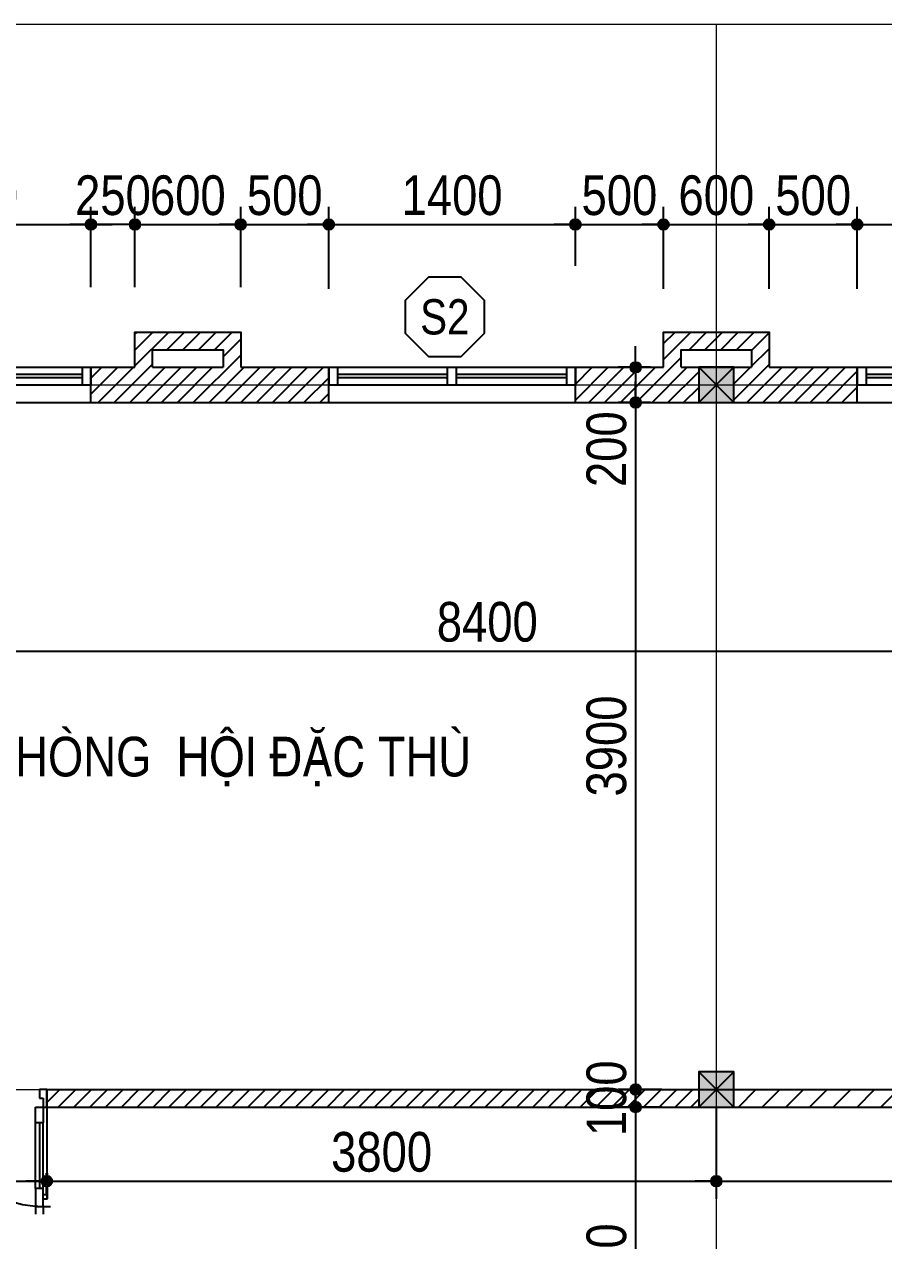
# Model space of a CAD drawing. Header units: millimetres. Extents: x 159 to 40204, y 182 to 23522.
# Drawn here: x 24959 to 29837, y 16616 to 23522 of the extents above; entities that cross this region are included whole.
import ezdxf
from ezdxf.enums import TextEntityAlignment as Align

# ---------------------------------------------------------------- set-up
doc = ezdxf.new("R2010")
doc.units = ezdxf.units.MM
doc.linetypes.add('ACAD_ISO10W100', pattern=[18, 12, -3, 0, -3])
for name, color, linetype in [('009', 251, 'Continuous'), ('DIM', 1, 'Continuous'), ('DOOR', 20, 'Continuous'), ('MEDIUM', 2, 'Continuous'), ('TAGS', 60, 'Continuous'), ('TEXT', 7, 'Continuous'), ('TUONG', 131, 'Continuous'), ('WALL', 4, 'Continuous')]:
    doc.layers.add(name, color=color, linetype=linetype)
doc.layers.add('TRUC', color=24, linetype='Continuous', lineweight=0)
doc.styles.add('1', font='', dxfattribs={"height": 250})
doc.styles.add('HEL-CONDENSE', font='')
doc.styles.add('VNI-HELVE-CONDENSEN', font='')
doc.styles.get('1').set_extended_font_data('VNI-Helve-Condense')
doc.styles.get('HEL-CONDENSE').set_extended_font_data('VNI-Helve-Condense')
doc.styles.get('VNI-HELVE-CONDENSEN').set_extended_font_data('VNI-Helve-Condense')
doc.dimstyles.new('D100', dxfattribs={"dimtxt": 225, "dimasz": 1.2, "dimexe": 100, "dimexo": 0, "dimgap": 50, "dimtad": 1, "dimdec": 0, "dimzin": 13, "dimdsep": 46, "dimtxsty": 'HEL-CONDENSE', "dimblk": 'D50', "dimcen": 0, "dimclrd": 1, "dimclre": 1, "dimclrt": 7, "dimadec": 0, "dimazin": 0, "dimtfac": 1, "dimtdec": 0, "dimtmove": 0, "dimatfit": 3, "dimldrblk": 'D50', "dimfxl": 1, "dimtolj": 1, "dimtzin": 13, "dimarcsym": 0})

# ---------------------------------------------------------------- blocks, each defined once
blk = doc.blocks.new('s11')
at = {"layer": 'DOOR'}
for p, q in [((0, 0), (0, -100)), ((1400, 0), (0, 0)), ((50, 0), (50, -100)), ((1350, 0), (1350, -100)), ((1400, 0), (1400, -100)), ((1400, -100), (0, -100))]:
    blk.add_line(p, q, dxfattribs=at)
at = {"layer": 'DOOR', "linetype": 'ByBlock', "lineweight": -2}
for p, q in [((675, -100), (675, 0)), ((725, -100), (725, 0))]:
    blk.add_line(p, q, dxfattribs=at)
at = {"layer": 'DOOR', "color": 251}
for p, q in [((50, -40), (675, -40)), ((50, -60), (675, -60)), ((725, -40), (1350, -40)), ((725, -60), (1350, -60))]:
    blk.add_line(p, q, dxfattribs=at)
blk = doc.blocks.new('A$C225A2996')
at = {"layer": 'WALL'}
blk.add_hatch(color=4, dxfattribs=at).paths.add_polyline_path([(531.4, 81.6), (731.4, 81.6), (731.4, 281.6), (531.4, 281.6)])
at = {"layer": 'WALL', "color": 4}
for p, q in [((531.4, 281.6), (731.4, 81.6)), ((531.4, 81.6), (731.4, 281.6))]:
    blk.add_line(p, q, dxfattribs=at)
blk.add_lwpolyline([(531.4, 81.6), (731.4, 81.6), (731.4, 281.6), (531.4, 281.6)], close=True, dxfattribs=at)
blk = doc.blocks.new('KH-CUADI')
at = {"layer": 'TAGS'}
blk.add_lwpolyline([(-124.3, 300), (-300, 124.3), (-300, -124.3), (-124.3, -300), (124.3, -300), (300, -124.3), (300, 124.3), (124.3, 300)], close=True, dxfattribs=at)
at = {"layer": 'TAGS', "style": 'VNI-HELVE-CONDENSEN'}
blk.add_attdef('D', text='', height=300, dxfattribs=at).set_placement((0, 0), align=Align.MIDDLE)
blk = doc.blocks.new('A$C48B57989')
at = {"layer": 'DOOR'}
for p, q in [((-446, 752.5), (-403.1, 752.5)), ((-446, 652.5), (-446, 752.5)), ((-403.1, 702.5), (-424.6, 702.5)), ((-424.6, 702.5), (-424.6, 652.5)), ((-403.1, 752.5), (-403.1, 702.5)), ((711.1, 752.5), (711.1, 702.5)), ((754, 752.5), (711.1, 752.5)), ((711.1, 702.5), (732.6, 702.5)), ((732.6, 702.5), (732.6, 652.5)), ((754, 652.5), (754, 752.5)), ((-424.6, 652.5), (-446, 652.5)), ((-381.7, 666.8), (-424.6, 666.8)), ((-424.6, 666.8), (-424.6, 563.9)), ((-381.7, 563.9), (-381.7, 666.8)), ((689.7, 563.9), (689.7, 652.5)), ((689.7, 652.5), (732.6, 652.5)), ((732.6, 652.5), (754, 652.5)), ((732.6, 652.5), (732.6, 563.9)), ((-424.6, 563.9), (-381.7, 563.9)), ((-424.6, 171.4), (-424.6, 563.9)), ((-403.1, 563.9), (-403.1, 191)), ((-381.7, 191), (-381.7, 563.9)), ((689.7, 191), (689.7, 563.9)), ((732.6, 563.9), (689.7, 563.9)), ((711.1, 563.9), (711.1, 191)), ((732.6, 171.4), (732.6, 563.9)), ((-448.8, 131.8), (-448.8, 277.2)), ((-443.9, 277.2), (-448.8, 277.2)), ((-443.9, 156), (-443.9, 277.2)), ((752, 156), (752, 277.2)), ((752, 277.2), (756.8, 277.2)), ((756.8, 131.8), (756.8, 277.2)), ((-424.6, 156), (-443.9, 156)), ((-424.6, 191), (-381.7, 191)), ((-424.6, 88.2), (-424.6, 191)), ((-424.6, 131.8), (-424.6, 156)), ((-381.7, 191), (-381.7, 88.2)), ((732.6, 191), (689.7, 191)), ((689.7, 191), (689.7, 88.2)), ((732.6, 88.2), (732.6, 191)), ((732.6, 131.8), (732.6, 156)), ((732.6, 156), (752, 156)), ((-424.6, 88.2), (-467.4, 88.2)), ((-424.6, 131.8), (-448.8, 131.8)), ((-424.6, 88.2), (-424.6, 45.3)), ((-381.7, 88.2), (-424.6, 88.2)), ((-381.7, 88.2), (-381.7, 45.3)), ((689.7, 88.2), (689.7, 45.3)), ((689.7, 88.2), (732.6, 88.2)), ((732.6, 131.8), (756.8, 131.8)), ((732.6, 88.2), (732.6, 45.3)), ((732.6, 88.2), (775.4, 88.2))]:
    blk.add_line(p, q, dxfattribs=at)
at = {"layer": 'DOOR', "color": 251}
for centre, major_axis, start_param, end_param in [((-424.6, 666.8), (409.1, 409.1), 3.926991, 5.497787), ((732.6, 666.8), (-409.1, 409.1), 0.785398, 2.356194)]:
    blk.add_ellipse(centre, major_axis=major_axis, ratio=1, start_param=start_param, end_param=end_param, dxfattribs=at)
blk = doc.blocks.new('D50')
at = {"layer": 'DIM'}
blk.add_hatch(color=256, dxfattribs=at).paths.add_polyline_path([(25, 0, 1), (-25, 0, 1)])
blk.add_line((25, 0), (100, 0), dxfattribs=at)
blk.add_circle((0, 0), 25, dxfattribs=at)
blk = doc.blocks.new('*D372')
at = {"layer": 'DEFPOINTS', "color": 0, "transparency": 16777216}
for p in [(26187.4, 22385), (25587.4, 22029.6), (26187.4, 22029.6)]:
    blk.add_point(p, dxfattribs=at)
at = {"layer": 'DIM', "color": 1, "lineweight": -2, "transparency": 16777216}
for p, q in [((25587.4, 22029.6), (25587.4, 22485)), ((26187.4, 22029.6), (26187.4, 22485)), ((25588.6, 22385), (26186.2, 22385))]:
    blk.add_line(p, q, dxfattribs=at)
at = {"layer": 'DIM', "color": 1, "lineweight": -2, "transparency": 16777216, "xscale": 1.199999999999999, "yscale": 1.199999999999999, "zscale": 1.199999999999999, "rotation": 180}
blk.add_blockref('D50', (25587.4, 22385), dxfattribs=at)
at = {"layer": 'DIM', "color": 1, "lineweight": -2, "transparency": 16777216, "xscale": 1.199999999999999, "yscale": 1.199999999999999, "zscale": 1.199999999999999}
blk.add_blockref('D50', (26187.4, 22385), dxfattribs=at)
at = {"layer": 'DIM', "color": 7, "transparency": 16777216, "insert": (25887.4, 22549.9), "char_height": 225, "attachment_point": 5, "style": 'HEL-CONDENSE'}
blk.add_mtext('\\A1;600', dxfattribs=at)
blk = doc.blocks.new('*D373')
at = {"layer": 'DEFPOINTS', "color": 0, "transparency": 16777216}
for p in [(26687.4, 22385), (26187.4, 22029.6), (26687.4, 22020.2)]:
    blk.add_point(p, dxfattribs=at)
at = {"layer": 'DIM', "color": 1, "lineweight": -2, "transparency": 16777216}
for p, q in [((26187.4, 22029.6), (26187.4, 22485)), ((26687.4, 22020.2), (26687.4, 22485)), ((26188.6, 22385), (26686.2, 22385))]:
    blk.add_line(p, q, dxfattribs=at)
at = {"layer": 'DIM', "color": 1, "lineweight": -2, "transparency": 16777216, "xscale": 1.199999999999999, "yscale": 1.199999999999999, "zscale": 1.199999999999999, "rotation": 180}
blk.add_blockref('D50', (26187.4, 22385), dxfattribs=at)
at = {"layer": 'DIM', "color": 1, "lineweight": -2, "transparency": 16777216, "xscale": 1.199999999999999, "yscale": 1.199999999999999, "zscale": 1.199999999999999}
blk.add_blockref('D50', (26687.4, 22385), dxfattribs=at)
at = {"layer": 'DIM', "color": 7, "transparency": 16777216, "insert": (26437.4, 22549.9), "char_height": 225, "attachment_point": 5, "style": 'HEL-CONDENSE'}
blk.add_mtext('\\A1;500', dxfattribs=at)
blk = doc.blocks.new('*D374')
at = {"layer": 'DEFPOINTS', "color": 0, "transparency": 16777216}
for p in [(29187.4, 22385), (28587.4, 22020.2), (29187.4, 22020.2)]:
    blk.add_point(p, dxfattribs=at)
at = {"layer": 'DIM', "color": 1, "lineweight": -2, "transparency": 16777216}
for p, q in [((28587.4, 22020.2), (28587.4, 22485)), ((29187.4, 22020.2), (29187.4, 22485)), ((28588.6, 22385), (29186.2, 22385))]:
    blk.add_line(p, q, dxfattribs=at)
at = {"layer": 'DIM', "color": 1, "lineweight": -2, "transparency": 16777216, "xscale": 1.199999999999999, "yscale": 1.199999999999999, "zscale": 1.199999999999999, "rotation": 180}
blk.add_blockref('D50', (28587.4, 22385), dxfattribs=at)
at = {"layer": 'DIM', "color": 1, "lineweight": -2, "transparency": 16777216, "xscale": 1.199999999999999, "yscale": 1.199999999999999, "zscale": 1.199999999999999}
blk.add_blockref('D50', (29187.4, 22385), dxfattribs=at)
at = {"layer": 'DIM', "color": 7, "transparency": 16777216, "insert": (28887.4, 22549.9), "char_height": 225, "attachment_point": 5, "style": 'HEL-CONDENSE'}
blk.add_mtext('\\A1;600', dxfattribs=at)
blk = doc.blocks.new('*D375')
at = {"layer": 'DEFPOINTS', "color": 0, "transparency": 16777216}
for p in [(29687.4, 22385), (29187.4, 22020.2), (29687.4, 22020.2)]:
    blk.add_point(p, dxfattribs=at)
at = {"layer": 'DIM', "color": 1, "lineweight": -2, "transparency": 16777216}
for p, q in [((29187.4, 22020.2), (29187.4, 22485)), ((29687.4, 22020.2), (29687.4, 22485)), ((29188.6, 22385), (29686.2, 22385))]:
    blk.add_line(p, q, dxfattribs=at)
at = {"layer": 'DIM', "color": 1, "lineweight": -2, "transparency": 16777216, "xscale": 1.199999999999999, "yscale": 1.199999999999999, "zscale": 1.199999999999999, "rotation": 180}
blk.add_blockref('D50', (29187.4, 22385), dxfattribs=at)
at = {"layer": 'DIM', "color": 1, "lineweight": -2, "transparency": 16777216, "xscale": 1.199999999999999, "yscale": 1.199999999999999, "zscale": 1.199999999999999}
blk.add_blockref('D50', (29687.4, 22385), dxfattribs=at)
at = {"layer": 'DIM', "color": 7, "transparency": 16777216, "insert": (29437.4, 22549.9), "char_height": 225, "attachment_point": 5, "style": 'HEL-CONDENSE'}
blk.add_mtext('\\A1;500', dxfattribs=at)
blk = doc.blocks.new('*D246')
at = {"layer": 'DEFPOINTS', "color": 0, "transparency": 16777216}
for p in [(28513, 21574.4), (28429.5, 21374.4), (28513, 21374.4)]:
    blk.add_point(p, dxfattribs=at)
at = {"layer": 'DIM', "color": 1, "lineweight": -2, "transparency": 16777216}
for p, q in [((28513, 21574.4), (28329.5, 21574.4)), ((28429.5, 21573.2), (28429.5, 21375.6)), ((28513, 21374.4), (28329.5, 21374.4)), ((28429.5, 21374.4), (28429.5, 20846))]:
    blk.add_line(p, q, dxfattribs=at)
at = {"layer": 'DIM', "color": 1, "lineweight": -2, "transparency": 16777216, "xscale": 1.199999999999999, "yscale": 1.199999999999999, "zscale": 1.199999999999999}
for p, rotation in [((28429.5, 21574.4), 90), ((28429.5, 21374.4), 270)]:
    blk.add_blockref('D50', p, dxfattribs=dict(at, rotation=rotation))
at = {"layer": 'DIM', "color": 7, "transparency": 16777216, "insert": (28264.6, 21109.6), "char_height": 225, "attachment_point": 5, "rotation": 90, "style": 'HEL-CONDENSE'}
blk.add_mtext('\\A1;200', dxfattribs=at)
blk = doc.blocks.new('*D247')
at = {"layer": 'DEFPOINTS', "color": 0, "transparency": 16777216}
for p in [(28513, 21374.4), (28429.5, 17474.4), (28578.2, 17474.4)]:
    blk.add_point(p, dxfattribs=at)
at = {"layer": 'DIM', "color": 1, "lineweight": -2, "transparency": 16777216}
for p, q in [((28513, 21374.4), (28329.5, 21374.4)), ((28429.5, 21373.2), (28429.5, 17475.6)), ((28578.2, 17474.4), (28329.5, 17474.4))]:
    blk.add_line(p, q, dxfattribs=at)
at = {"layer": 'DIM', "color": 1, "lineweight": -2, "transparency": 16777216, "xscale": 1.199999999999999, "yscale": 1.199999999999999, "zscale": 1.199999999999999}
for p, rotation in [((28429.5, 21374.4), 90), ((28429.5, 17474.4), 270)]:
    blk.add_blockref('D50', p, dxfattribs=dict(at, rotation=rotation))
at = {"layer": 'DIM', "color": 7, "transparency": 16777216, "insert": (28264.6, 19424.4), "char_height": 225, "attachment_point": 5, "rotation": 90, "style": 'HEL-CONDENSE'}
blk.add_mtext('\\A1;3900', dxfattribs=at)
blk = doc.blocks.new('*D248')
at = {"layer": 'DEFPOINTS', "color": 0, "transparency": 16777216}
for p in [(28578.2, 17474.4), (28429.5, 17374.4), (28578.2, 17374.4)]:
    blk.add_point(p, dxfattribs=at)
at = {"layer": 'DIM', "color": 1, "lineweight": -2, "transparency": 16777216}
for p, q in [((28578.2, 17474.4), (28329.5, 17474.4)), ((28429.5, 17475.6), (28429.5, 17476.8)), ((28429.5, 17474.4), (28429.5, 17374.4)), ((28578.2, 17374.4), (28329.5, 17374.4)), ((28429.5, 17373.2), (28429.5, 17372))]:
    blk.add_line(p, q, dxfattribs=at)
at = {"layer": 'DIM', "color": 1, "lineweight": -2, "transparency": 16777216, "xscale": 1.199999999999999, "yscale": 1.199999999999999, "zscale": 1.199999999999999}
for p, rotation in [((28429.5, 17474.4), 270), ((28429.5, 17374.4), 90)]:
    blk.add_blockref('D50', p, dxfattribs=dict(at, rotation=rotation))
at = {"layer": 'DIM', "color": 7, "transparency": 16777216, "insert": (28264.6, 17424.4), "char_height": 225, "attachment_point": 5, "rotation": 90, "style": 'HEL-CONDENSE'}
blk.add_mtext('\\A1;100', dxfattribs=at)
blk = doc.blocks.new('*D249')
at = {"layer": 'DEFPOINTS', "color": 0, "transparency": 16777216}
for p in [(28578.2, 17374.4), (28429.5, 15574.4), (28578.2, 15574.4)]:
    blk.add_point(p, dxfattribs=at)
at = {"layer": 'DIM', "color": 1, "lineweight": -2, "transparency": 16777216}
for p, q in [((28578.2, 17374.4), (28329.5, 17374.4)), ((28429.5, 17373.2), (28429.5, 15575.6)), ((28578.2, 15574.4), (28329.5, 15574.4))]:
    blk.add_line(p, q, dxfattribs=at)
at = {"layer": 'DIM', "color": 1, "lineweight": -2, "transparency": 16777216, "xscale": 1.199999999999999, "yscale": 1.199999999999999, "zscale": 1.199999999999999}
for p, rotation in [((28429.5, 17374.4), 90), ((28429.5, 15574.4), 270)]:
    blk.add_blockref('D50', p, dxfattribs=dict(at, rotation=rotation))
at = {"layer": 'DIM', "color": 7, "transparency": 16777216, "insert": (28264.6, 16427.5), "char_height": 225, "attachment_point": 5, "rotation": 90, "style": 'HEL-CONDENSE'}
blk.add_mtext('\\A1;1800', dxfattribs=at)
blk = doc.blocks.new('*D298')
at = {"layer": 'DEFPOINTS', "color": 0, "linetype": 'Continuous', "transparency": 16777216}
for p in [(23887.4, 17374.4), (25087.4, 17374.4), (25087.4, 16953.8)]:
    blk.add_point(p, dxfattribs=at)
at = {"layer": 'DIM', "color": 1, "linetype": 'Continuous', "lineweight": -2, "transparency": 16777216}
for p, q in [((23887.4, 17374.4), (23887.4, 16853.8)), ((25087.4, 17374.4), (25087.4, 16853.8)), ((23888.6, 16953.8), (25086.2, 16953.8))]:
    blk.add_line(p, q, dxfattribs=at)
at = {"layer": 'DIM', "color": 1, "linetype": 'Continuous', "lineweight": -2, "transparency": 16777216, "xscale": 1.199999999999999, "yscale": 1.199999999999999, "zscale": 1.199999999999999, "rotation": 180}
blk.add_blockref('D50', (23887.4, 16953.8), dxfattribs=at)
at = {"layer": 'DIM', "color": 1, "linetype": 'Continuous', "lineweight": -2, "transparency": 16777216, "xscale": 1.199999999999999, "yscale": 1.199999999999999, "zscale": 1.199999999999999}
blk.add_blockref('D50', (25087.4, 16953.8), dxfattribs=at)
at = {"layer": 'DIM', "color": 7, "linetype": 'Continuous', "transparency": 16777216, "insert": (24487.4, 17118.7), "char_height": 225, "attachment_point": 5, "style": 'HEL-CONDENSE'}
blk.add_mtext('\\A1;1200', dxfattribs=at)
blk = doc.blocks.new('*D299')
at = {"layer": 'DEFPOINTS', "color": 0, "linetype": 'Continuous', "transparency": 16777216}
for p in [(25087.4, 17374.4), (28887.4, 17374.4), (28887.4, 16953.8)]:
    blk.add_point(p, dxfattribs=at)
at = {"layer": 'DIM', "color": 1, "linetype": 'Continuous', "lineweight": -2, "transparency": 16777216}
for p, q in [((25087.4, 17374.4), (25087.4, 16853.8)), ((28887.4, 17374.4), (28887.4, 16853.8)), ((25088.6, 16953.8), (28886.2, 16953.8))]:
    blk.add_line(p, q, dxfattribs=at)
at = {"layer": 'DIM', "color": 1, "linetype": 'Continuous', "lineweight": -2, "transparency": 16777216, "xscale": 1.199999999999999, "yscale": 1.199999999999999, "zscale": 1.199999999999999, "rotation": 180}
blk.add_blockref('D50', (25087.4, 16953.8), dxfattribs=at)
at = {"layer": 'DIM', "color": 1, "linetype": 'Continuous', "lineweight": -2, "transparency": 16777216, "xscale": 1.199999999999999, "yscale": 1.199999999999999, "zscale": 1.199999999999999}
blk.add_blockref('D50', (28887.4, 16953.8), dxfattribs=at)
at = {"layer": 'DIM', "color": 7, "linetype": 'Continuous', "transparency": 16777216, "insert": (26987.4, 17118.7), "char_height": 225, "attachment_point": 5, "style": 'HEL-CONDENSE'}
blk.add_mtext('\\A1;3800', dxfattribs=at)
blk = doc.blocks.new('*D300')
at = {"layer": 'DEFPOINTS', "color": 0, "linetype": 'Continuous', "transparency": 16777216}
for p in [(28887.4, 17374.4), (31887.4, 17349.4), (31887.4, 16953.8)]:
    blk.add_point(p, dxfattribs=at)
at = {"layer": 'DIM', "color": 1, "linetype": 'Continuous', "lineweight": -2, "transparency": 16777216}
for p, q in [((28887.4, 17374.4), (28887.4, 16853.8)), ((31887.4, 17349.4), (31887.4, 16853.8)), ((28888.6, 16953.8), (31886.2, 16953.8))]:
    blk.add_line(p, q, dxfattribs=at)
at = {"layer": 'DIM', "color": 1, "linetype": 'Continuous', "lineweight": -2, "transparency": 16777216, "xscale": 1.199999999999999, "yscale": 1.199999999999999, "zscale": 1.199999999999999, "rotation": 180}
blk.add_blockref('D50', (28887.4, 16953.8), dxfattribs=at)
at = {"layer": 'DIM', "color": 1, "linetype": 'Continuous', "lineweight": -2, "transparency": 16777216, "xscale": 1.199999999999999, "yscale": 1.199999999999999, "zscale": 1.199999999999999}
blk.add_blockref('D50', (31887.4, 16953.8), dxfattribs=at)
at = {"layer": 'DIM', "color": 7, "linetype": 'Continuous', "transparency": 16777216, "insert": (30387.4, 17118.7), "char_height": 225, "attachment_point": 5, "style": 'HEL-CONDENSE'}
blk.add_mtext('\\A1;3000', dxfattribs=at)
blk = doc.blocks.new('*D327')
at = {"layer": 'DEFPOINTS', "color": 0, "transparency": 16777216}
for p in [(31087.4, 22385), (29687.4, 22020.2), (31087.4, 22020.2)]:
    blk.add_point(p, dxfattribs=at)
at = {"layer": 'DIM', "color": 1, "lineweight": -2, "transparency": 16777216}
for p, q in [((29687.4, 22020.2), (29687.4, 22485)), ((31087.4, 22020.2), (31087.4, 22485)), ((29688.6, 22385), (31086.2, 22385))]:
    blk.add_line(p, q, dxfattribs=at)
at = {"layer": 'DIM', "color": 1, "lineweight": -2, "transparency": 16777216, "xscale": 1.199999999999999, "yscale": 1.199999999999999, "zscale": 1.199999999999999, "rotation": 180}
blk.add_blockref('D50', (29687.4, 22385), dxfattribs=at)
at = {"layer": 'DIM', "color": 1, "lineweight": -2, "transparency": 16777216, "xscale": 1.199999999999999, "yscale": 1.199999999999999, "zscale": 1.199999999999999}
blk.add_blockref('D50', (31087.4, 22385), dxfattribs=at)
at = {"layer": 'DIM', "color": 7, "transparency": 16777216, "insert": (30387.4, 22549.9), "char_height": 225, "attachment_point": 5, "style": 'HEL-CONDENSE'}
blk.add_mtext('\\A1;1400', dxfattribs=at)
blk = doc.blocks.new('*D329')
at = {"layer": 'DEFPOINTS', "color": 0, "transparency": 16777216}
for p in [(28087.4, 22385), (26687.4, 22149.7), (28087.4, 22149.7)]:
    blk.add_point(p, dxfattribs=at)
at = {"layer": 'DIM', "color": 1, "lineweight": -2, "transparency": 16777216}
for p, q in [((26687.4, 22149.7), (26687.4, 22485)), ((28087.4, 22149.7), (28087.4, 22485)), ((26688.6, 22385), (28086.2, 22385))]:
    blk.add_line(p, q, dxfattribs=at)
at = {"layer": 'DIM', "color": 1, "lineweight": -2, "transparency": 16777216, "xscale": 1.199999999999999, "yscale": 1.199999999999999, "zscale": 1.199999999999999, "rotation": 180}
blk.add_blockref('D50', (26687.4, 22385), dxfattribs=at)
at = {"layer": 'DIM', "color": 1, "lineweight": -2, "transparency": 16777216, "xscale": 1.199999999999999, "yscale": 1.199999999999999, "zscale": 1.199999999999999}
blk.add_blockref('D50', (28087.4, 22385), dxfattribs=at)
at = {"layer": 'DIM', "color": 7, "transparency": 16777216, "insert": (27387.4, 22549.9), "char_height": 225, "attachment_point": 5, "style": 'HEL-CONDENSE'}
blk.add_mtext('\\A1;1400', dxfattribs=at)
blk = doc.blocks.new('*D330')
at = {"layer": 'DEFPOINTS', "color": 0, "transparency": 16777216}
for p in [(28587.4, 22385), (28087.4, 22149.7), (28587.4, 22149.7)]:
    blk.add_point(p, dxfattribs=at)
at = {"layer": 'DIM', "color": 1, "lineweight": -2, "transparency": 16777216}
for p, q in [((28087.4, 22149.7), (28087.4, 22485)), ((28587.4, 22149.7), (28587.4, 22485)), ((28088.6, 22385), (28586.2, 22385))]:
    blk.add_line(p, q, dxfattribs=at)
at = {"layer": 'DIM', "color": 1, "lineweight": -2, "transparency": 16777216, "xscale": 1.199999999999999, "yscale": 1.199999999999999, "zscale": 1.199999999999999, "rotation": 180}
blk.add_blockref('D50', (28087.4, 22385), dxfattribs=at)
at = {"layer": 'DIM', "color": 1, "lineweight": -2, "transparency": 16777216, "xscale": 1.199999999999999, "yscale": 1.199999999999999, "zscale": 1.199999999999999}
blk.add_blockref('D50', (28587.4, 22385), dxfattribs=at)
at = {"layer": 'DIM', "color": 7, "transparency": 16777216, "insert": (28337.4, 22549.9), "char_height": 225, "attachment_point": 5, "style": 'HEL-CONDENSE'}
blk.add_mtext('\\A1;500', dxfattribs=at)
blk = doc.blocks.new('*D337')
at = {"layer": 'DEFPOINTS', "color": 0, "transparency": 16777216}
for p in [(25337.4, 22385), (23937.4, 22029.7), (25337.4, 22029.6)]:
    blk.add_point(p, dxfattribs=at)
at = {"layer": 'DIM', "color": 1, "lineweight": -2, "transparency": 16777216}
for p, q in [((23937.4, 22029.7), (23937.4, 22485)), ((25337.4, 22029.6), (25337.4, 22485)), ((23938.6, 22385), (25336.2, 22385))]:
    blk.add_line(p, q, dxfattribs=at)
at = {"layer": 'DIM', "color": 1, "lineweight": -2, "transparency": 16777216, "xscale": 1.199999999999999, "yscale": 1.199999999999999, "zscale": 1.199999999999999, "rotation": 180}
blk.add_blockref('D50', (23937.4, 22385), dxfattribs=at)
at = {"layer": 'DIM', "color": 1, "lineweight": -2, "transparency": 16777216, "xscale": 1.199999999999999, "yscale": 1.199999999999999, "zscale": 1.199999999999999}
blk.add_blockref('D50', (25337.4, 22385), dxfattribs=at)
at = {"layer": 'DIM', "color": 7, "transparency": 16777216, "insert": (24637.4, 22549.9), "char_height": 225, "attachment_point": 5, "style": 'HEL-CONDENSE'}
blk.add_mtext('\\A1;1400', dxfattribs=at)
blk = doc.blocks.new('*D338')
at = {"layer": 'DEFPOINTS', "color": 0, "transparency": 16777216}
for p in [(25337.4, 22385), (25337.4, 22029.6), (25587.4, 22029.6)]:
    blk.add_point(p, dxfattribs=at)
at = {"layer": 'DIM', "color": 1, "lineweight": -2, "transparency": 16777216}
for p, q in [((25337.4, 22029.6), (25337.4, 22485)), ((25587.4, 22029.6), (25587.4, 22485)), ((25586.2, 22385), (25338.6, 22385))]:
    blk.add_line(p, q, dxfattribs=at)
at = {"layer": 'DIM', "color": 1, "lineweight": -2, "transparency": 16777216, "xscale": 1.199999999999999, "yscale": 1.199999999999999, "zscale": 1.199999999999999, "rotation": 180}
blk.add_blockref('D50', (25337.4, 22385), dxfattribs=at)
at = {"layer": 'DIM', "color": 1, "lineweight": -2, "transparency": 16777216, "xscale": 1.199999999999999, "yscale": 1.199999999999999, "zscale": 1.199999999999999}
blk.add_blockref('D50', (25587.4, 22385), dxfattribs=at)
at = {"layer": 'DIM', "color": 7, "transparency": 16777216, "insert": (25462.4, 22549.9), "char_height": 225, "attachment_point": 5, "style": 'HEL-CONDENSE'}
blk.add_mtext('\\A1;250', dxfattribs=at)
blk = doc.blocks.new('*D348')
at = {"layer": 'DEFPOINTS', "color": 0, "transparency": 16777216}
for p in [(23387.4, 19974.2), (31787.4, 19974.2), (31787.4, 19963.1)]:
    blk.add_point(p, dxfattribs=at)
at = {"layer": 'DIM', "color": 1, "lineweight": -2, "transparency": 16777216}
for p, q in [((23387.4, 19974.2), (23387.4, 19863.1)), ((23388.6, 19963.1), (31786.2, 19963.1)), ((31787.4, 19974.2), (31787.4, 19863.1))]:
    blk.add_line(p, q, dxfattribs=at)
at = {"layer": 'DIM', "color": 1, "lineweight": -2, "transparency": 16777216, "xscale": 1.199999999999999, "yscale": 1.199999999999999, "zscale": 1.199999999999999, "rotation": 180}
blk.add_blockref('D50', (23387.4, 19963.1), dxfattribs=at)
at = {"layer": 'DIM', "color": 1, "lineweight": -2, "transparency": 16777216, "xscale": 1.199999999999999, "yscale": 1.199999999999999, "zscale": 1.199999999999999}
blk.add_blockref('D50', (31787.4, 19963.1), dxfattribs=at)
at = {"layer": 'DIM', "color": 7, "transparency": 16777216, "insert": (27587.4, 20128), "char_height": 225, "attachment_point": 5, "style": 'HEL-CONDENSE'}
blk.add_mtext('\\A1;8400', dxfattribs=at)

msp = doc.modelspace()

# ---------------------------------------------------------------- hatches: boundary and pattern name
at = {"layer": '009'}
h = msp.add_hatch(dxfattribs=at)
h.set_pattern_fill('ANSI31', color=256, scale=20, style=0)
h.set_pattern_definition([(45, (-1294113.77, -362286.196), (-44.9012806, 44.9012806), [])])
h.paths.add_polyline_path([(13987.376, 17474.361), (13987.376, 17374.361), (17687.376, 17374.361), (17687.376, 17474.361)])
h.paths.add_polyline_path([(18887.376, 17474.361), (18887.376, 17374.361), (19287.376, 17374.361), (19287.376, 17474.361)])
h.paths.add_polyline_path([(19487.376, 18861.816), (19387.376, 18813.36), (19387.376, 17574.361), (19487.376, 17574.361)])
h.paths.add_polyline_path([(19487.376, 21374.361), (19387.376, 21374.361), (19387.376, 18813.36), (19487.376, 18861.816)])
h.paths.add_polyline_path([(19687.376, 21574.361), (19687.376, 21774.361), (19087.376, 21774.361), (19087.376, 21574.361), (18837.376, 21574.361), (18837.376, 21374.361), (19287.376, 21374.361), (19287.376, 21574.361), (19187.376, 21574.361), (19187.376, 21674.361), (19587.376, 21674.361), (19587.376, 21574.361), (19487.376, 21574.361), (19487.376, 21374.361), (20037.376, 21374.361), (20037.376, 21574.361)])
h.paths.add_polyline_path([(17437.376, 21374.361), (17437.376, 21574.361), (17187.376, 21574.361), (17187.376, 21774.361), (16587.376, 21774.361), (16587.376, 21574.361), (16087.376, 21574.361), (16087.376, 21374.361)])
h.paths.add_polyline_path([(17087.376, 21574.361), (17087.376, 21674.361), (16687.376, 21674.361), (16687.376, 21574.361)], flags=17)
h.paths.add_polyline_path([(22737.376, 21574.361), (22737.376, 21374.361), (23287.376, 21374.361), (23287.376, 21574.361), (23187.376, 21574.361), (23187.376, 21674.361), (23587.376, 21674.361), (23587.376, 21574.361), (23487.376, 21574.361), (23487.376, 21374.361), (23937.376, 21374.361), (23937.376, 21574.361), (23687.376, 21574.361), (23687.376, 21774.361), (23087.376, 21774.361), (23087.376, 21574.361)])
h.paths.add_polyline_path([(23287.376, 17574.361), (23387.376, 17574.361), (23387.376, 21374.361), (23287.376, 21374.361)])
h.paths.add_polyline_path([(23487.376, 17474.361), (23487.376, 17374.361), (23887.376, 17374.361), (23887.376, 17474.361)])
h.paths.add_polyline_path([(28787.376, 17374.361), (28787.376, 17474.361), (25087.376, 17474.361), (25087.376, 17374.361)])
h.paths.add_polyline_path([(26187.376, 21574.361), (26187.376, 21774.361), (25587.376, 21774.361), (25587.376, 21574.361), (25337.376, 21574.361), (25337.376, 21374.361), (26687.376, 21374.361), (26687.376, 21574.361)])
h.paths.add_polyline_path([(26087.376, 21574.361), (26087.376, 21674.361), (25687.376, 21674.361), (25687.376, 21574.361)], flags=17)
h.paths.add_polyline_path([(29687.376, 21374.361), (29687.376, 21574.361), (29187.376, 21574.361), (29187.376, 21774.361), (28587.376, 21774.361), (28587.376, 21574.361), (28087.376, 21574.361), (28087.376, 21374.361), (28787.376, 21374.361), (28787.376, 21574.361), (28687.376, 21574.361), (28687.376, 21674.361), (29087.376, 21674.361), (29087.376, 21574.361), (28987.376, 21574.361), (28987.376, 21374.361)])
h.paths.add_polyline_path([(24487.376, 15574.361), (24487.376, 15474.361), (26087.376, 15474.361), (26087.376, 11574.361), (25437.376, 11574.361), (25437.376, 11374.361), (25587.376, 11374.361), (25587.376, 11174.361), (26187.376, 11174.361), (26187.376, 11374.361), (26687.376, 11374.361), (26687.376, 11574.361), (26187.376, 11574.361), (26187.376, 15474.361), (26287.376, 15474.361), (26287.376, 15574.361)])
h.paths.add_polyline_path([(26087.376, 11374.361), (25687.376, 11374.361), (25687.376, 11274.361), (26087.376, 11274.361)], flags=17)
h.paths.add_polyline_path([(23387.376, 15374.361), (23287.376, 15374.361), (23287.376, 11574.361), (23387.376, 11574.361)])
h.paths.add_polyline_path([(19487.376, 11574.361), (19487.376, 11374.361), (19887.376, 11374.361), (19887.376, 11574.361)])
h.paths.add_polyline_path([(18737.376, 11574.361), (18737.376, 11374.361), (18887.376, 11374.361), (18887.376, 11174.361), (19487.376, 11174.361), (19487.376, 11374.361), (19387.376, 11374.361), (19387.376, 11274.361), (18987.376, 11274.361), (18987.376, 11374.361), (19287.376, 11374.361), (19287.376, 11574.361)])
h.paths.add_polyline_path([(28093.448, 17159.011), (28093.448, 17689.711), (28435.748, 17689.711), (28435.748, 17159.011)], flags=9)
h = msp.add_hatch(dxfattribs=at)
h.set_pattern_fill('ANSI31', color=256, scale=30, style=0)
h.set_pattern_definition([(45, (-1294113.77, -362286.2), (-67.351921, 67.351921), [])])
h.paths.add_polyline_path([(31787.376, 21574.361), (31687.376, 21574.361), (31687.376, 21674.361), (32087.376, 21674.361), (32087.376, 21574.361), (31987.376, 21574.361), (31987.376, 21374.361), (32562.994, 21374.361), (32562.994, 21574.361), (32187.376, 21574.361), (32187.376, 21774.361), (31587.376, 21774.361), (31587.376, 21574.361), (31307.385, 21574.361), (31307.385, 21374.361), (31787.376, 21374.361)])
h.paths.add_polyline_path([(31307.385, 21574.361), (31087.376, 21574.361), (31087.376, 21374.361), (31307.385, 21374.361)])
h.paths.add_polyline_path([(31887.376, 20948.867), (31787.376, 20948.867), (31787.376, 17574.361), (31887.376, 17574.361)])
h.paths.add_polyline_path([(31787.376, 17474.361), (30387.376, 17474.361), (28987.376, 17474.361), (28987.376, 17374.361), (30387.376, 17374.361), (31787.376, 17374.361)])
h.paths.add_polyline_path([(32187.376, 17474.361), (31987.376, 17474.361), (31987.376, 17374.361), (32187.376, 17374.361)])
h.paths.add_polyline_path([(37787.376, 17474.361), (33387.376, 17474.361), (33387.376, 17374.361), (37787.376, 17374.361)])
h.paths.add_polyline_path([(35637.376, 21574.361), (35137.376, 21574.361), (35137.376, 21774.361), (34537.376, 21774.361), (34537.376, 21574.361), (34037.376, 21574.361), (34037.376, 21374.361), (35637.376, 21374.361)])
h.paths.add_polyline_path([(34637.376, 21574.361), (34637.376, 21674.361), (35037.376, 21674.361), (35037.376, 21574.361)], flags=17)
h.paths.add_polyline_path([(35106.011, 17159.011), (35106.011, 17689.711), (35448.311, 17689.711), (35448.311, 17159.011)], flags=9)
h.paths.add_polyline_path([(35106.011, 21204.511), (35106.011, 21744.211), (35448.311, 21744.211), (35448.311, 21204.511)], flags=9)

# ---------------------------------------------------------------- linework, layer by layer
at = {"layer": 'MEDIUM'}
for p, q in [((23937.376, 21374.361), (25337.376, 21374.361)), ((26687.376, 21374.361), (28087.376, 21374.361)), ((29687.376, 21374.361), (31087.376, 21374.361))]:
    msp.add_line(p, q, dxfattribs=at)
at = {"layer": 'TRUC', "linetype": 'ACAD_ISO10W100', "ltscale": 0.2}
msp.add_lwpolyline([(2433.392, 23521.617), (40203.704, 23521.617), (40203.704, 2444.588), (2433.392, 2444.588)], close=True, dxfattribs=at)
for points in [[(28887.376, 23521.617), (28887.376, 2444.588)], [(2433.392, 21474.361), (40203.704, 21474.361)], [(2433.392, 17474.361), (40203.704, 17474.361)]]:
    msp.add_lwpolyline(points, dxfattribs=at)
at = {"layer": 'TUONG'}
for p, q in [((25337.376, 21374.361), (25337.376, 21574.361)), ((26687.376, 21374.361), (26687.376, 21574.361)), ((28087.376, 21374.361), (28087.376, 21574.361)), ((29687.376, 21374.361), (29687.376, 21574.361)), ((25087.376, 17474.361), (25087.376, 17374.361))]:
    msp.add_line(p, q, dxfattribs=at)
for points in [[(25587.376, 21574.361), (25587.376, 21774.361), (26187.376, 21774.361), (26187.376, 21574.361)], [(28587.376, 21574.361), (28587.376, 21774.361), (29187.376, 21774.361), (29187.376, 21574.361)], [(25687.376, 21574.361), (25687.376, 21674.361), (26087.376, 21674.361), (26087.376, 21574.361)], [(28687.376, 21574.361), (28687.376, 21674.361), (29087.376, 21674.361), (29087.376, 21574.361)], [(25337.376, 21574.361), (25587.376, 21574.361)], [(25687.376, 21574.361), (26087.376, 21574.361)], [(26187.376, 21574.361), (26687.376, 21574.361)], [(28087.376, 21574.361), (28587.376, 21574.361)], [(28687.376, 21574.361), (29087.376, 21574.361)], [(29187.376, 21574.361), (29687.376, 21574.361)], [(25337.376, 21374.361), (26687.376, 21374.361)], [(28087.376, 21374.361), (29687.376, 21374.361)], [(25087.376, 17474.361), (30387.376, 17474.361)], [(25087.376, 17374.361), (30387.376, 17374.361)]]:
    msp.add_lwpolyline(points, dxfattribs=at)

# ---------------------------------------------------------------- block references
at = {"layer": 'DOOR', "xscale": -1}
for p in [(25337.376, 21574.361), (28087.376, 21574.361), (31087.376, 21574.361)]:
    msp.add_blockref('s11', p, dxfattribs=at)
at = {"layer": 'DOOR'}
msp.add_blockref('A$C48B57989', (24333.369, 16721.887), dxfattribs=at)
at = {"layer": 'TAGS', "linetype": 'Continuous'}
ref = msp.add_blockref('KH-CUADI', (27346.27, 21860.997), dxfattribs=dict(at, xscale=0.75, yscale=0.75, zscale=0.75, rotation=180))
ref.add_attrib('D', 'S2', dxfattribs={"color": 7, "height": 200, "style": 'VNI-HELVE-CONDENSEN'}).set_placement((27346.27, 21860.997), align=Align.MIDDLE)
at = {"layer": 'TUONG', "color": 4}
for p in [(28255.986, 21292.728), (28255.986, 17292.728)]:
    msp.add_blockref('A$C225A2996', p, dxfattribs=at)

# ---------------------------------------------------------------- texts
at = {"layer": 'TEXT', "insert": (26115.328, 19476.632), "char_height": 225, "attachment_point": 2, "style": '1'}
msp.add_mtext('PHOØNG  HOÄI ÑAËC THUØ', dxfattribs=at)

# ---------------------------------------------------------------- dimensions: what is measured, and where the dimension line sits
at = {"layer": 'DIM'}
for base, p1, p2, picture, middle in [((25337.376, 22384.969), (23937.376, 22029.665), (25337.376, 22029.613), '*D337', (24637.376, 22549.869)), ((26187.376, 22384.969), (25587.376, 22029.613), (26187.376, 22029.613), '*D372', (25887.376, 22549.869)), ((29187.376, 22384.969), (28587.376, 22020.216), (29187.376, 22020.216), '*D374', (28887.376, 22549.869)), ((31787.376, 19963.149), (23387.376, 19974.225), (31787.376, 19974.225), '*D348', (27587.376, 20128.049))]:
    dim = msp.add_linear_dim(base=base, p1=p1, p2=p2, dimstyle='D100', override={"dimtmove": 1}, dxfattribs=at)
    dim.commit()
    dim.dimension.update_dxf_attribs({"geometry": picture, "text_midpoint": middle})
for base, p1, p2, picture, middle in [((25337.376, 22384.969), (25587.376, 22029.613), (25337.376, 22029.613), '*D338', (25462.376, 22384.969)), ((26687.376, 22384.969), (26187.376, 22029.613), (26687.376, 22020.216), '*D373', (26437.376, 22384.969)), ((29687.376, 22384.969), (29187.376, 22020.216), (29687.376, 22020.216), '*D375', (29437.376, 22384.969))]:
    dim = msp.add_linear_dim(base=base, p1=p1, p2=p2, dimstyle='D100', override={"dimtmove": 1}, dxfattribs=at)
    dim.commit()
    dim.dimension.update_dxf_attribs({"geometry": picture, "text_midpoint": middle, "dimtype": 160})
for base, p1, p2, picture, middle in [((28087.376, 22384.969), (26687.376, 22149.655), (28087.376, 22149.655), '*D329', (27387.376, 22549.869)), ((31087.376, 22384.969), (29687.376, 22020.216), (31087.376, 22020.216), '*D327', (30387.376, 22549.869))]:
    dim = msp.add_linear_dim(base=base, p1=p1, p2=p2, dimstyle='D100', dxfattribs=at)
    dim.commit()
    dim.dimension.update_dxf_attribs({"geometry": picture, "text_midpoint": middle})
dim = msp.add_linear_dim(base=(28587.376, 22384.969), p1=(28087.376, 22149.655), p2=(28587.376, 22149.655), dimstyle='D100', dxfattribs=at)
dim.commit()
dim.dimension.update_dxf_attribs({"geometry": '*D330', "text_midpoint": (28337.376, 22384.969), "dimtype": 160})
dim = msp.add_linear_dim(base=(28429.498, 21374.361), p1=(28513.013, 21574.361), p2=(28513.013, 21374.361), angle=90, dimstyle='D100', dxfattribs=at)
dim.commit()
dim.dimension.update_dxf_attribs({"geometry": '*D246', "text_midpoint": (28264.598, 21109.561)})
dim = msp.add_linear_dim(base=(28429.498, 17474.361), p1=(28513.013, 21374.361), p2=(28578.247, 17474.361), angle=90, dimstyle='D100', override={"dimtmove": 1}, dxfattribs=at)
dim.commit()
dim.dimension.update_dxf_attribs({"geometry": '*D247', "text_midpoint": (28264.598, 19424.361)})
for base, p1, p2, picture, middle in [((28429.498, 17374.361), (28578.247, 17474.361), (28578.247, 17374.361), '*D248', (28429.498, 17424.361)), ((28429.498, 15574.361), (28578.247, 17374.361), (28578.247, 15574.361), '*D249', (28429.498, 16427.476))]:
    dim = msp.add_linear_dim(base=base, p1=p1, p2=p2, angle=90, dimstyle='D100', override={"dimtmove": 1}, dxfattribs=at)
    dim.commit()
    dim.dimension.update_dxf_attribs({"geometry": picture, "text_midpoint": middle, "dimtype": 160})
at = {"layer": 'DIM', "linetype": 'Continuous'}
for base, p1, p2, picture, middle in [((25087.376, 16953.831), (23887.376, 17374.361), (25087.376, 17374.361), '*D298', (24487.376, 17118.731)), ((28887.376, 16953.831), (25087.376, 17374.361), (28887.376, 17374.361), '*D299', (26987.376, 17118.731)), ((31887.376, 16953.831), (28887.376, 17374.361), (31887.376, 17349.361), '*D300', (30387.376, 17118.731))]:
    dim = msp.add_linear_dim(base=base, p1=p1, p2=p2, dimstyle='D100', override={"dimtmove": 1}, dxfattribs=at)
    dim.commit()
    dim.dimension.update_dxf_attribs({"geometry": picture, "text_midpoint": middle})

doc.saveas('drawing.dxf')
